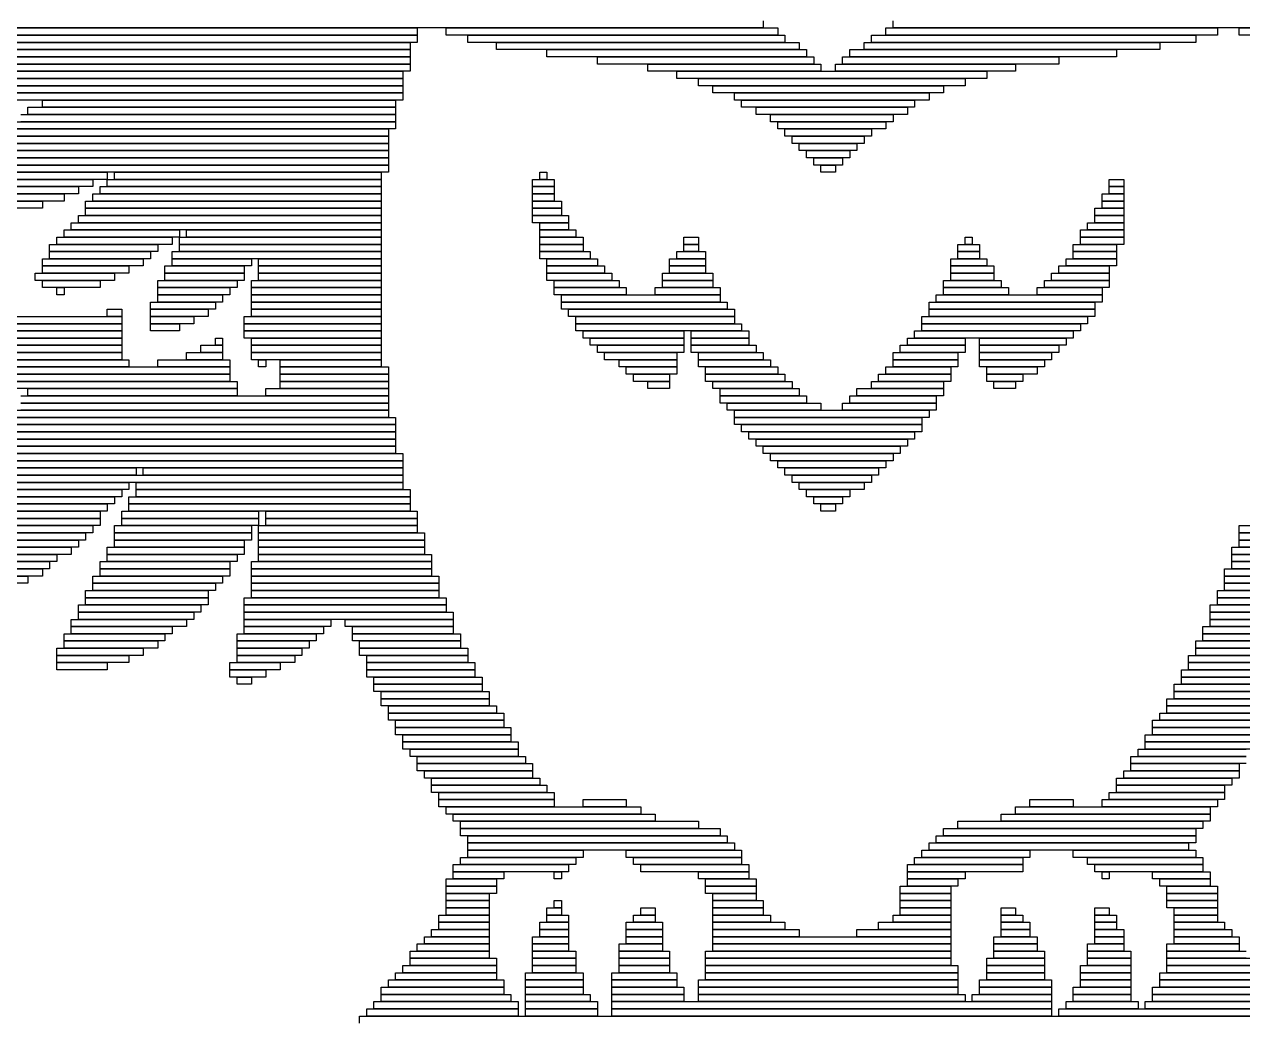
# Model space of a CAD drawing. Extents: x 92 to 1005, y 17 to 1009.
# Drawn here: x 656.5 to 825.5, y 631.5 to 769.5 of the extents above; entities that cross this region are included whole.
import ezdxf

# ---------------------------------------------------------------- set-up
doc = ezdxf.new("R2010")
doc.units = 0

msp = doc.modelspace()

# ---------------------------------------------------------------- linework, layer by layer
for p, q in [((639, 769), (711, 769)), ((759, 769), (642, 769)), ((711, 769), (711, 768)), ((715, 769), (761, 769)), ((715, 768), (715, 769)), ((759, 770), (759, 769)), ((761, 769), (761, 768)), ((776, 769), (822, 769)), ((776, 768), (776, 769)), ((777, 769), (777, 770)), ((895, 769), (777, 769)), ((822, 769), (822, 768)), ((825, 769), (898, 769)), ((825, 768), (825, 769)), ((636, 768), (711, 768)), ((711, 768), (639, 768)), ((711, 768), (711, 767)), ((761, 768), (715, 768)), ((718, 768), (762, 768)), ((718, 767), (718, 768)), ((762, 768), (762, 767)), ((774, 768), (819, 768)), ((774, 767), (774, 768)), ((822, 768), (776, 768)), ((819, 768), (819, 767)), ((898, 768), (825, 768)), ((632, 766), (710, 766)), ((634, 767), (710, 767)), ((710, 766), (634, 766)), ((711, 767), (636, 767)), ((710, 767), (710, 766)), ((710, 766), (710, 765)), ((762, 767), (718, 767)), ((722, 767), (764, 767)), ((722, 766), (722, 767)), ((764, 766), (722, 766)), ((729, 766), (765, 766)), ((729, 765), (729, 766)), ((764, 767), (764, 766)), ((765, 766), (765, 765)), ((771, 766), (808, 766)), ((771, 765), (771, 766)), ((773, 767), (814, 767)), ((773, 766), (773, 767)), ((814, 766), (773, 766)), ((819, 767), (774, 767)), ((808, 766), (808, 765)), ((814, 767), (814, 766)), ((629, 764), (710, 764)), ((630, 765), (710, 765)), ((710, 764), (630, 764)), ((710, 765), (632, 765)), ((710, 765), (710, 764)), ((710, 764), (710, 763)), ((765, 765), (729, 765)), ((736, 765), (766, 765)), ((736, 764), (736, 765)), ((766, 764), (736, 764)), ((743, 764), (767, 764)), ((743, 763), (743, 764)), ((766, 765), (766, 764)), ((767, 764), (767, 763)), ((769, 764), (794, 764)), ((769, 763), (769, 764)), ((770, 765), (800, 765)), ((770, 764), (770, 765)), ((800, 764), (770, 764)), ((808, 765), (771, 765)), ((794, 764), (794, 763)), ((800, 765), (800, 764)), ((628, 763), (709, 763)), ((710, 763), (629, 763)), ((709, 763), (709, 762)), ((767, 763), (743, 763)), ((747, 763), (790, 763)), ((747, 762), (747, 763)), ((794, 763), (769, 763)), ((790, 763), (790, 762)), ((709, 762), (628, 762)), ((629, 762), (709, 762)), ((709, 761), (629, 761)), ((631, 761), (709, 761)), ((709, 762), (709, 761)), ((709, 761), (709, 760)), ((790, 762), (747, 762)), ((750, 762), (787, 762)), ((750, 761), (750, 762)), ((787, 761), (750, 761)), ((752, 761), (784, 761)), ((752, 760), (752, 761)), ((784, 761), (784, 760)), ((787, 762), (787, 761)), ((709, 760), (631, 760)), ((632, 760), (709, 760)), ((709, 759), (632, 759)), ((659, 759), (708, 759)), ((659, 758), (659, 759)), ((708, 759), (708, 758)), ((709, 760), (709, 759)), ((784, 760), (752, 760)), ((755, 760), (782, 760)), ((755, 759), (755, 760)), ((782, 759), (755, 759)), ((756, 759), (780, 759)), ((756, 758), (756, 759)), ((780, 759), (780, 758)), ((782, 760), (782, 759)), ((657, 758), (708, 758)), ((657, 757), (657, 758)), ((708, 758), (659, 758)), ((708, 758), (708, 757)), ((780, 758), (756, 758)), ((758, 758), (779, 758)), ((758, 757), (758, 758)), ((779, 758), (779, 757)), ((654, 756), (708, 756)), ((656, 757), (708, 757)), ((708, 756), (656, 756)), ((708, 757), (657, 757)), ((708, 757), (708, 756)), ((708, 756), (708, 755)), ((779, 757), (758, 757)), ((760, 757), (777, 757)), ((760, 756), (760, 757)), ((777, 756), (760, 756)), ((761, 756), (776, 756)), ((761, 755), (761, 756)), ((776, 756), (776, 755)), ((777, 757), (777, 756)), ((651, 754), (707, 754)), ((653, 755), (707, 755)), ((707, 754), (653, 754)), ((708, 755), (654, 755)), ((707, 755), (707, 754)), ((707, 754), (707, 753)), ((776, 755), (761, 755)), ((762, 755), (774, 755)), ((762, 754), (762, 755)), ((774, 754), (762, 754)), ((763, 754), (773, 754)), ((763, 753), (763, 754)), ((773, 754), (773, 753)), ((774, 755), (774, 754)), ((650, 753), (707, 753)), ((707, 753), (651, 753)), ((707, 753), (707, 752)), ((773, 753), (763, 753)), ((764, 753), (772, 753)), ((764, 752), (764, 753)), ((772, 753), (772, 752)), ((647, 751), (707, 751)), ((649, 752), (707, 752)), ((707, 751), (649, 751)), ((707, 752), (650, 752)), ((707, 752), (707, 751)), ((707, 751), (707, 750)), ((772, 752), (764, 752)), ((765, 752), (771, 752)), ((765, 751), (765, 752)), ((771, 751), (765, 751)), ((766, 751), (770, 751)), ((766, 750), (766, 751)), ((770, 751), (770, 750)), ((771, 752), (771, 751)), ((645, 749), (668, 749)), ((646, 750), (707, 750)), ((707, 749), (646, 749)), ((707, 750), (647, 750)), ((668, 749), (668, 748)), ((669, 749), (706, 749)), ((669, 748), (669, 749)), ((706, 749), (706, 748)), ((707, 750), (707, 749)), ((728, 749), (729, 749)), ((728, 748), (728, 749)), ((729, 749), (729, 748)), ((770, 750), (766, 750)), ((767, 750), (769, 750)), ((767, 749), (767, 750)), ((769, 749), (767, 749)), ((769, 750), (769, 749)), ((643, 747), (664, 747)), ((644, 748), (666, 748)), ((666, 747), (644, 747)), ((668, 748), (645, 748)), ((664, 747), (664, 746)), ((666, 748), (666, 747)), ((667, 747), (706, 747)), ((667, 746), (667, 747)), ((668, 748), (706, 748)), ((668, 747), (668, 748)), ((706, 747), (668, 747)), ((706, 748), (669, 748)), ((706, 748), (706, 747)), ((706, 747), (706, 746)), ((727, 748), (730, 748)), ((727, 747), (727, 748)), ((730, 747), (727, 747)), ((727, 747), (730, 747)), ((727, 746), (727, 747)), ((729, 748), (728, 748)), ((730, 748), (730, 747)), ((730, 747), (730, 746)), ((807, 748), (809, 748)), ((807, 747), (807, 748)), ((809, 747), (807, 747)), ((807, 747), (809, 747)), ((807, 746), (807, 747)), ((809, 748), (809, 747)), ((809, 747), (809, 746)), ((642, 746), (662, 746)), ((664, 746), (643, 746)), ((662, 746), (662, 745)), ((666, 746), (706, 746)), ((666, 745), (666, 746)), ((706, 746), (667, 746)), ((706, 746), (706, 745)), ((730, 746), (727, 746)), ((727, 746), (730, 746)), ((727, 745), (727, 746)), ((730, 746), (730, 745)), ((806, 746), (809, 746)), ((806, 745), (806, 746)), ((809, 746), (807, 746)), ((809, 746), (809, 745)), ((662, 745), (642, 745)), ((643, 745), (659, 745)), ((659, 744), (643, 744)), ((659, 745), (659, 744)), ((665, 745), (706, 745)), ((665, 744), (665, 745)), ((706, 744), (665, 744)), ((665, 744), (706, 744)), ((665, 743), (665, 744)), ((706, 745), (666, 745)), ((706, 745), (706, 744)), ((706, 744), (706, 743)), ((730, 745), (727, 745)), ((727, 745), (731, 745)), ((727, 744), (727, 745)), ((731, 744), (727, 744)), ((727, 744), (731, 744)), ((727, 743), (727, 744)), ((731, 745), (731, 744)), ((731, 744), (731, 743)), ((805, 744), (809, 744)), ((805, 743), (805, 744)), ((809, 745), (806, 745)), ((806, 745), (809, 745)), ((806, 744), (806, 745)), ((809, 744), (806, 744)), ((809, 745), (809, 744)), ((809, 744), (809, 743)), ((663, 742), (706, 742)), ((663, 741), (663, 742)), ((664, 743), (706, 743)), ((664, 742), (664, 743)), ((706, 742), (664, 742)), ((706, 743), (665, 743)), ((706, 743), (706, 742)), ((706, 742), (706, 741)), ((731, 743), (727, 743)), ((727, 743), (732, 743)), ((727, 742), (727, 743)), ((732, 742), (727, 742)), ((728, 742), (732, 742)), ((728, 741), (728, 742)), ((732, 743), (732, 742)), ((732, 742), (732, 741)), ((804, 742), (809, 742)), ((804, 741), (804, 742)), ((809, 743), (805, 743)), ((805, 743), (809, 743)), ((805, 742), (805, 743)), ((809, 742), (805, 742)), ((809, 743), (809, 742)), ((809, 742), (809, 741)), ((662, 741), (678, 741)), ((662, 740), (662, 741)), ((706, 741), (663, 741)), ((678, 741), (678, 740)), ((679, 741), (706, 741)), ((679, 740), (679, 741)), ((706, 741), (706, 740)), ((732, 741), (728, 741)), ((728, 741), (733, 741)), ((728, 740), (728, 741)), ((733, 741), (733, 740)), ((803, 741), (809, 741)), ((803, 740), (803, 741)), ((809, 741), (804, 741)), ((809, 741), (809, 740)), ((660, 739), (675, 739)), ((660, 738), (660, 739)), ((661, 740), (677, 740)), ((661, 739), (661, 740)), ((677, 739), (661, 739)), ((678, 740), (662, 740)), ((675, 739), (675, 738)), ((677, 740), (677, 739)), ((678, 740), (706, 740)), ((678, 739), (678, 740)), ((706, 739), (678, 739)), ((678, 739), (706, 739)), ((678, 738), (678, 739)), ((706, 740), (679, 740)), ((706, 740), (706, 739)), ((706, 739), (706, 738)), ((733, 740), (728, 740)), ((728, 740), (734, 740)), ((728, 739), (728, 740)), ((734, 739), (728, 739)), ((728, 739), (734, 739)), ((728, 738), (728, 739)), ((734, 740), (734, 739)), ((734, 739), (734, 738)), ((748, 740), (750, 740)), ((748, 739), (748, 740)), ((750, 739), (748, 739)), ((748, 739), (750, 739)), ((748, 738), (748, 739)), ((750, 740), (750, 739)), ((750, 739), (750, 738)), ((786, 739), (789, 739)), ((786, 738), (786, 739)), ((787, 740), (788, 740)), ((787, 739), (787, 740)), ((788, 739), (787, 739)), ((788, 740), (788, 739)), ((789, 739), (789, 738)), ((802, 739), (808, 739)), ((802, 738), (802, 739)), ((809, 740), (803, 740)), ((803, 740), (809, 740)), ((803, 739), (803, 740)), ((809, 739), (803, 739)), ((808, 739), (808, 738)), ((809, 740), (809, 739)), ((659, 737), (673, 737)), ((659, 736), (659, 737)), ((675, 738), (660, 738)), ((660, 738), (674, 738)), ((660, 737), (660, 738)), ((674, 737), (660, 737)), ((673, 737), (673, 736)), ((674, 738), (674, 737)), ((677, 738), (706, 738)), ((677, 737), (677, 738)), ((706, 737), (677, 737)), ((677, 737), (688, 737)), ((677, 736), (677, 737)), ((706, 738), (678, 738)), ((688, 737), (688, 736)), ((689, 737), (706, 737)), ((689, 736), (689, 737)), ((706, 738), (706, 737)), ((706, 737), (706, 736)), ((734, 738), (728, 738)), ((728, 738), (735, 738)), ((728, 737), (728, 738)), ((735, 737), (728, 737)), ((729, 737), (736, 737)), ((729, 736), (729, 737)), ((735, 738), (735, 737)), ((736, 737), (736, 736)), ((746, 737), (751, 737)), ((746, 736), (746, 737)), ((747, 738), (751, 738)), ((747, 737), (747, 738)), ((751, 737), (747, 737)), ((750, 738), (748, 738)), ((751, 738), (751, 737)), ((751, 737), (751, 736)), ((785, 737), (790, 737)), ((785, 736), (785, 737)), ((789, 738), (786, 738)), ((786, 738), (789, 738)), ((786, 737), (786, 738)), ((789, 737), (786, 737)), ((789, 738), (789, 737)), ((790, 737), (790, 736)), ((801, 737), (808, 737)), ((801, 736), (801, 737)), ((808, 738), (802, 738)), ((802, 738), (808, 738)), ((802, 737), (802, 738)), ((808, 737), (802, 737)), ((808, 738), (808, 737)), ((808, 737), (808, 736)), ((673, 736), (659, 736)), ((659, 736), (671, 736)), ((659, 735), (659, 736)), ((671, 736), (671, 735)), ((676, 736), (687, 736)), ((676, 735), (676, 736)), ((688, 736), (677, 736)), ((687, 736), (687, 735)), ((706, 736), (689, 736)), ((689, 736), (706, 736)), ((689, 735), (689, 736)), ((706, 736), (706, 735)), ((736, 736), (729, 736)), ((729, 736), (737, 736)), ((729, 735), (729, 736)), ((737, 736), (737, 735)), ((751, 736), (746, 736)), ((746, 736), (751, 736)), ((746, 735), (746, 736)), ((751, 736), (751, 735)), ((790, 736), (785, 736)), ((785, 736), (791, 736)), ((785, 735), (785, 736)), ((791, 736), (791, 735)), ((800, 736), (807, 736)), ((800, 735), (800, 736)), ((808, 736), (801, 736)), ((807, 736), (807, 735)), ((658, 735), (669, 735)), ((658, 734), (658, 735)), ((669, 734), (658, 734)), ((671, 735), (659, 735)), ((659, 734), (667, 734)), ((659, 733), (659, 734)), ((667, 734), (667, 733)), ((669, 735), (669, 734)), ((675, 734), (686, 734)), ((675, 733), (675, 734)), ((687, 735), (676, 735)), ((676, 735), (687, 735)), ((676, 734), (676, 735)), ((687, 734), (676, 734)), ((686, 734), (686, 733)), ((687, 735), (687, 734)), ((688, 734), (706, 734)), ((688, 733), (688, 734)), ((706, 735), (689, 735)), ((689, 735), (706, 735)), ((689, 734), (689, 735)), ((706, 734), (689, 734)), ((706, 735), (706, 734)), ((706, 734), (706, 733)), ((737, 735), (729, 735)), ((729, 735), (738, 735)), ((729, 734), (729, 735)), ((738, 734), (729, 734)), ((730, 734), (739, 734)), ((730, 733), (730, 734)), ((738, 735), (738, 734)), ((739, 734), (739, 733)), ((745, 735), (752, 735)), ((745, 734), (745, 735)), ((752, 734), (745, 734)), ((745, 734), (752, 734)), ((745, 733), (745, 734)), ((751, 735), (746, 735)), ((752, 735), (752, 734)), ((752, 734), (752, 733)), ((784, 734), (792, 734)), ((784, 733), (784, 734)), ((791, 735), (785, 735)), ((785, 735), (791, 735)), ((785, 734), (785, 735)), ((791, 734), (785, 734)), ((791, 735), (791, 734)), ((792, 734), (792, 733)), ((798, 734), (807, 734)), ((798, 733), (798, 734)), ((799, 735), (807, 735)), ((799, 734), (799, 735)), ((807, 734), (799, 734)), ((807, 735), (800, 735)), ((807, 735), (807, 734)), ((807, 734), (807, 733)), ((667, 733), (659, 733)), ((661, 733), (662, 733)), ((661, 732), (661, 733)), ((662, 732), (661, 732)), ((662, 733), (662, 732)), ((686, 733), (675, 733)), ((675, 733), (685, 733)), ((675, 732), (675, 733)), ((685, 732), (675, 732)), ((675, 732), (684, 732)), ((675, 731), (675, 732)), ((684, 732), (684, 731)), ((685, 733), (685, 732)), ((706, 733), (688, 733)), ((688, 733), (706, 733)), ((688, 732), (688, 733)), ((706, 732), (688, 732)), ((688, 732), (706, 732)), ((688, 731), (688, 732)), ((706, 733), (706, 732)), ((706, 732), (706, 731)), ((739, 733), (730, 733)), ((730, 733), (740, 733)), ((730, 732), (730, 733)), ((740, 732), (730, 732)), ((731, 732), (753, 732)), ((731, 731), (731, 732)), ((740, 733), (740, 732)), ((744, 733), (753, 733)), ((744, 732), (744, 733)), ((753, 732), (744, 732)), ((752, 733), (745, 733)), ((753, 733), (753, 732)), ((753, 732), (753, 731)), ((783, 732), (806, 732)), ((783, 731), (783, 732)), ((792, 733), (784, 733)), ((784, 733), (793, 733)), ((784, 732), (784, 733)), ((793, 732), (784, 732)), ((793, 733), (793, 732)), ((797, 733), (806, 733)), ((797, 732), (797, 733)), ((806, 732), (797, 732)), ((807, 733), (798, 733)), ((806, 733), (806, 732)), ((806, 732), (806, 731)), ((674, 731), (683, 731)), ((674, 730), (674, 731)), ((684, 731), (675, 731)), ((683, 731), (683, 730)), ((706, 731), (688, 731)), ((688, 731), (706, 731)), ((688, 730), (688, 731)), ((706, 731), (706, 730)), ((753, 731), (731, 731)), ((731, 731), (754, 731)), ((731, 730), (731, 731)), ((754, 731), (754, 730)), ((782, 731), (805, 731)), ((782, 730), (782, 731)), ((806, 731), (783, 731)), ((805, 731), (805, 730)), ((637, 729), (670, 729)), ((668, 730), (670, 730)), ((668, 729), (668, 730)), ((670, 729), (668, 729)), ((670, 730), (670, 729)), ((670, 729), (670, 728)), ((683, 730), (674, 730)), ((674, 730), (682, 730)), ((674, 729), (674, 730)), ((682, 729), (674, 729)), ((674, 729), (680, 729)), ((674, 728), (674, 729)), ((680, 729), (680, 728)), ((682, 730), (682, 729)), ((687, 729), (706, 729)), ((687, 728), (687, 729)), ((706, 730), (688, 730)), ((688, 730), (706, 730)), ((688, 729), (688, 730)), ((706, 729), (688, 729)), ((706, 730), (706, 729)), ((706, 729), (706, 728)), ((754, 730), (731, 730)), ((732, 730), (755, 730)), ((732, 729), (732, 730)), ((755, 729), (732, 729)), ((733, 729), (755, 729)), ((733, 728), (733, 729)), ((755, 730), (755, 729)), ((755, 729), (755, 728)), ((781, 729), (804, 729)), ((781, 728), (781, 729)), ((805, 730), (782, 730)), ((782, 730), (805, 730)), ((782, 729), (782, 730)), ((805, 729), (782, 729)), ((804, 729), (804, 728)), ((805, 730), (805, 729)), ((634, 727), (670, 727)), ((636, 728), (670, 728)), ((670, 727), (636, 727)), ((670, 728), (637, 728)), ((670, 728), (670, 727)), ((670, 727), (670, 726)), ((680, 728), (674, 728)), ((674, 728), (678, 728)), ((674, 727), (674, 728)), ((678, 727), (674, 727)), ((678, 728), (678, 727)), ((706, 728), (687, 728)), ((687, 728), (706, 728)), ((687, 727), (687, 728)), ((706, 727), (687, 727)), ((687, 727), (706, 727)), ((687, 726), (687, 727)), ((706, 728), (706, 727)), ((706, 727), (706, 726)), ((755, 728), (733, 728)), ((733, 728), (756, 728)), ((733, 727), (733, 728)), ((756, 727), (733, 727)), ((734, 727), (748, 727)), ((734, 726), (734, 727)), ((748, 727), (748, 726)), ((749, 727), (757, 727)), ((749, 726), (749, 727)), ((756, 728), (756, 727)), ((757, 727), (757, 726)), ((780, 727), (802, 727)), ((780, 726), (780, 727)), ((804, 728), (781, 728)), ((781, 728), (803, 728)), ((781, 727), (781, 728)), ((803, 727), (781, 727)), ((802, 727), (802, 726)), ((803, 728), (803, 727)), ((633, 726), (670, 726)), ((670, 726), (634, 726)), ((670, 726), (670, 725)), ((683, 726), (684, 726)), ((683, 725), (683, 726)), ((684, 726), (684, 725)), ((706, 726), (687, 726)), ((688, 726), (706, 726)), ((688, 725), (688, 726)), ((706, 726), (706, 725)), ((748, 726), (734, 726)), ((735, 726), (748, 726)), ((735, 725), (735, 726)), ((748, 726), (748, 725)), ((757, 726), (749, 726)), ((749, 726), (757, 726)), ((749, 725), (749, 726)), ((757, 726), (757, 725)), ((779, 726), (787, 726)), ((779, 725), (779, 726)), ((802, 726), (780, 726)), ((787, 726), (787, 725)), ((789, 726), (801, 726)), ((789, 725), (789, 726)), ((801, 726), (801, 725)), ((631, 724), (670, 724)), ((632, 725), (670, 725)), ((670, 724), (632, 724)), ((670, 725), (633, 725)), ((670, 725), (670, 724)), ((670, 724), (670, 723)), ((679, 724), (684, 724)), ((679, 723), (679, 724)), ((681, 725), (684, 725)), ((681, 724), (681, 725)), ((684, 724), (681, 724)), ((684, 725), (683, 725)), ((684, 725), (684, 724)), ((684, 724), (684, 723)), ((706, 725), (688, 725)), ((688, 725), (706, 725)), ((688, 724), (688, 725)), ((706, 724), (688, 724)), ((688, 724), (706, 724)), ((688, 723), (688, 724)), ((706, 725), (706, 724)), ((706, 724), (706, 723)), ((748, 725), (735, 725)), ((736, 725), (748, 725)), ((736, 724), (736, 725)), ((748, 724), (736, 724)), ((737, 724), (747, 724)), ((737, 723), (737, 724)), ((747, 724), (747, 723)), ((748, 725), (748, 724)), ((757, 725), (749, 725)), ((749, 725), (758, 725)), ((749, 724), (749, 725)), ((758, 724), (749, 724)), ((750, 724), (759, 724)), ((750, 723), (750, 724)), ((758, 725), (758, 724)), ((759, 724), (759, 723)), ((777, 724), (786, 724)), ((777, 723), (777, 724)), ((778, 725), (787, 725)), ((778, 724), (778, 725)), ((787, 724), (778, 724)), ((787, 725), (779, 725)), ((786, 724), (786, 723)), ((787, 725), (787, 724)), ((801, 725), (789, 725)), ((789, 725), (800, 725)), ((789, 724), (789, 725)), ((800, 724), (789, 724)), ((789, 724), (799, 724)), ((789, 723), (789, 724)), ((799, 724), (799, 723)), ((800, 725), (800, 724)), ((628, 722), (685, 722)), ((629, 723), (671, 723)), ((671, 722), (629, 722)), ((670, 723), (631, 723)), ((671, 723), (671, 722)), ((675, 723), (685, 723)), ((675, 722), (675, 723)), ((685, 722), (675, 722)), ((684, 723), (679, 723)), ((685, 723), (685, 722)), ((685, 722), (685, 721)), ((706, 723), (688, 723)), ((689, 723), (690, 723)), ((689, 722), (689, 723)), ((690, 722), (689, 722)), ((690, 723), (690, 722)), ((692, 723), (706, 723)), ((692, 722), (692, 723)), ((706, 722), (692, 722)), ((692, 722), (707, 722)), ((692, 721), (692, 722)), ((706, 723), (706, 722)), ((707, 722), (707, 721)), ((747, 723), (737, 723)), ((739, 723), (747, 723)), ((739, 722), (739, 723)), ((747, 722), (739, 722)), ((740, 722), (747, 722)), ((740, 721), (740, 722)), ((747, 723), (747, 722)), ((747, 722), (747, 721)), ((759, 723), (750, 723)), ((750, 723), (760, 723)), ((750, 722), (750, 723)), ((760, 722), (750, 722)), ((751, 722), (761, 722)), ((751, 721), (751, 722)), ((760, 723), (760, 722)), ((761, 722), (761, 721)), ((776, 722), (785, 722)), ((776, 721), (776, 722)), ((786, 723), (777, 723)), ((777, 723), (786, 723)), ((777, 722), (777, 723)), ((786, 722), (777, 722)), ((785, 722), (785, 721)), ((786, 723), (786, 722)), ((799, 723), (789, 723)), ((789, 723), (798, 723)), ((789, 722), (789, 723)), ((798, 722), (789, 722)), ((790, 722), (797, 722)), ((790, 721), (790, 722)), ((797, 722), (797, 721)), ((798, 723), (798, 722)), ((625, 720), (686, 720)), ((627, 721), (685, 721)), ((685, 720), (627, 720)), ((685, 721), (628, 721)), ((685, 721), (685, 720)), ((686, 720), (686, 719)), ((707, 721), (692, 721)), ((692, 721), (707, 721)), ((692, 720), (692, 721)), ((707, 720), (692, 720)), ((692, 720), (707, 720)), ((692, 719), (692, 720)), ((707, 721), (707, 720)), ((707, 720), (707, 719)), ((747, 721), (740, 721)), ((741, 721), (746, 721)), ((741, 720), (741, 721)), ((746, 720), (741, 720)), ((743, 720), (746, 720)), ((743, 719), (743, 720)), ((746, 721), (746, 720)), ((746, 720), (746, 719)), ((761, 721), (751, 721)), ((751, 721), (762, 721)), ((751, 720), (751, 721)), ((762, 720), (751, 720)), ((752, 720), (763, 720)), ((752, 719), (752, 720)), ((762, 721), (762, 720)), ((763, 720), (763, 719)), ((774, 720), (784, 720)), ((774, 719), (774, 720)), ((775, 721), (785, 721)), ((775, 720), (775, 721)), ((785, 720), (775, 720)), ((785, 721), (776, 721)), ((784, 720), (784, 719)), ((785, 721), (785, 720)), ((797, 721), (790, 721)), ((790, 721), (795, 721)), ((790, 720), (790, 721)), ((795, 720), (790, 720)), ((791, 720), (794, 720)), ((791, 719), (791, 720)), ((794, 720), (794, 719)), ((795, 721), (795, 720)), ((686, 719), (625, 719)), ((657, 719), (686, 719)), ((657, 718), (657, 719)), ((686, 719), (686, 718)), ((690, 719), (707, 719)), ((690, 718), (690, 719)), ((707, 719), (692, 719)), ((707, 719), (707, 718)), ((746, 719), (743, 719)), ((763, 719), (752, 719)), ((753, 719), (764, 719)), ((753, 718), (753, 719)), ((764, 719), (764, 718)), ((772, 719), (784, 719)), ((772, 718), (772, 719)), ((784, 719), (774, 719)), ((784, 719), (784, 718)), ((794, 719), (791, 719)), ((656, 718), (707, 718)), ((707, 717), (656, 717)), ((656, 717), (707, 717)), ((686, 718), (657, 718)), ((707, 718), (690, 718)), ((707, 718), (707, 717)), ((707, 717), (707, 716)), ((764, 718), (753, 718)), ((753, 718), (765, 718)), ((753, 717), (753, 718)), ((765, 717), (753, 717)), ((754, 717), (767, 717)), ((754, 716), (754, 717)), ((765, 718), (765, 717)), ((767, 717), (767, 716)), ((770, 717), (783, 717)), ((770, 716), (770, 717)), ((771, 718), (783, 718)), ((771, 717), (771, 718)), ((783, 717), (771, 717)), ((784, 718), (772, 718)), ((783, 718), (783, 717)), ((783, 717), (783, 716)), ((654, 715), (708, 715)), ((655, 716), (707, 716)), ((707, 715), (655, 715)), ((707, 716), (656, 716)), ((707, 716), (707, 715)), ((708, 715), (708, 714)), ((767, 716), (754, 716)), ((755, 716), (782, 716)), ((755, 715), (755, 716)), ((782, 715), (755, 715)), ((755, 715), (781, 715)), ((755, 714), (755, 715)), ((783, 716), (770, 716)), ((781, 715), (781, 714)), ((782, 716), (782, 715)), ((708, 714), (654, 714)), ((654, 714), (708, 714)), ((708, 714), (708, 713)), ((781, 714), (755, 714)), ((756, 714), (781, 714)), ((756, 713), (756, 714)), ((781, 714), (781, 713)), ((652, 712), (708, 712)), ((653, 713), (708, 713)), ((708, 712), (653, 712)), ((708, 713), (654, 713)), ((708, 713), (708, 712)), ((708, 712), (708, 711)), ((781, 713), (756, 713)), ((757, 713), (780, 713)), ((757, 712), (757, 713)), ((780, 712), (757, 712)), ((758, 712), (779, 712)), ((758, 711), (758, 712)), ((779, 712), (779, 711)), ((780, 713), (780, 712)), ((651, 711), (708, 711)), ((708, 710), (651, 710)), ((651, 710), (709, 710)), ((708, 711), (652, 711)), ((708, 711), (708, 710)), ((709, 710), (709, 709)), ((779, 711), (758, 711)), ((759, 711), (778, 711)), ((759, 710), (759, 711)), ((778, 710), (759, 710)), ((760, 710), (777, 710)), ((760, 709), (760, 710)), ((777, 710), (777, 709)), ((778, 711), (778, 710)), ((650, 709), (709, 709)), ((709, 709), (651, 709)), ((709, 709), (709, 708)), ((777, 709), (760, 709)), ((761, 709), (776, 709)), ((761, 708), (761, 709)), ((776, 709), (776, 708)), ((648, 707), (709, 707)), ((649, 708), (672, 708)), ((672, 707), (649, 707)), ((709, 708), (650, 708)), ((672, 708), (672, 707)), ((673, 708), (709, 708)), ((673, 707), (673, 708)), ((709, 707), (673, 707)), ((709, 708), (709, 707)), ((709, 707), (709, 706)), ((776, 708), (761, 708)), ((762, 708), (775, 708)), ((762, 707), (762, 708)), ((775, 707), (762, 707)), ((763, 707), (774, 707)), ((763, 706), (763, 707)), ((774, 707), (774, 706)), ((775, 708), (775, 707)), ((647, 705), (670, 705)), ((709, 706), (648, 706)), ((648, 706), (671, 706)), ((671, 705), (648, 705)), ((670, 705), (670, 704)), ((671, 706), (671, 705)), ((672, 706), (709, 706)), ((672, 705), (672, 706)), ((709, 705), (672, 705)), ((672, 705), (710, 705)), ((672, 704), (672, 705)), ((709, 706), (709, 705)), ((710, 705), (710, 704)), ((774, 706), (763, 706)), ((764, 706), (773, 706)), ((764, 705), (764, 706)), ((773, 705), (764, 705)), ((765, 705), (771, 705)), ((765, 704), (765, 705)), ((771, 705), (771, 704)), ((773, 706), (773, 705)), ((646, 704), (669, 704)), ((670, 704), (647, 704)), ((669, 704), (669, 703)), ((671, 704), (710, 704)), ((671, 703), (671, 704)), ((710, 704), (672, 704)), ((710, 704), (710, 703)), ((771, 704), (765, 704)), ((766, 704), (770, 704)), ((766, 703), (766, 704)), ((770, 704), (770, 703)), ((645, 703), (668, 703)), ((668, 702), (645, 702)), ((645, 702), (667, 702)), ((669, 703), (646, 703)), ((667, 702), (667, 701)), ((668, 703), (668, 702)), ((670, 702), (689, 702)), ((670, 701), (670, 702)), ((710, 703), (671, 703)), ((671, 703), (710, 703)), ((671, 702), (671, 703)), ((710, 702), (671, 702)), ((689, 702), (689, 701)), ((690, 702), (711, 702)), ((690, 701), (690, 702)), ((710, 703), (710, 702)), ((711, 702), (711, 701)), ((770, 703), (766, 703)), ((767, 703), (769, 703)), ((767, 702), (767, 703)), ((769, 702), (767, 702)), ((769, 703), (769, 702)), ((643, 700), (666, 700)), ((644, 701), (667, 701)), ((667, 700), (644, 700)), ((667, 701), (645, 701)), ((666, 700), (666, 699)), ((667, 701), (667, 700)), ((669, 700), (688, 700)), ((669, 699), (669, 700)), ((689, 701), (670, 701)), ((670, 701), (689, 701)), ((670, 700), (670, 701)), ((689, 700), (670, 700)), ((688, 700), (688, 699)), ((689, 701), (689, 700)), ((689, 700), (711, 700)), ((689, 699), (689, 700)), ((711, 701), (690, 701)), ((690, 701), (711, 701)), ((690, 700), (690, 701)), ((711, 700), (690, 700)), ((711, 701), (711, 700)), ((711, 700), (711, 699)), ((825, 700), (847, 700)), ((825, 699), (825, 700)), ((642, 699), (665, 699)), ((665, 698), (642, 698)), ((642, 698), (664, 698)), ((666, 699), (643, 699)), ((664, 698), (664, 697)), ((665, 699), (665, 698)), ((688, 699), (669, 699)), ((669, 699), (688, 699)), ((669, 698), (669, 699)), ((688, 698), (669, 698)), ((669, 698), (687, 698)), ((669, 697), (669, 698)), ((687, 698), (687, 697)), ((688, 699), (688, 698)), ((711, 699), (689, 699)), ((689, 699), (712, 699)), ((689, 698), (689, 699)), ((712, 698), (689, 698)), ((689, 698), (712, 698)), ((689, 697), (689, 698)), ((712, 699), (712, 698)), ((712, 698), (712, 697)), ((847, 699), (825, 699)), ((825, 699), (847, 699)), ((825, 698), (825, 699)), ((847, 698), (825, 698)), ((825, 698), (848, 698)), ((825, 697), (825, 698)), ((641, 697), (663, 697)), ((664, 697), (642, 697)), ((663, 697), (663, 696)), ((668, 697), (687, 697)), ((668, 696), (668, 697)), ((687, 697), (669, 697)), ((687, 697), (687, 696)), ((712, 697), (689, 697)), ((689, 697), (712, 697)), ((689, 696), (689, 697)), ((712, 697), (712, 696)), ((824, 697), (848, 697)), ((824, 696), (824, 697)), ((848, 697), (825, 697)), ((639, 695), (660, 695)), ((640, 696), (661, 696)), ((661, 695), (640, 695)), ((663, 696), (641, 696)), ((660, 695), (660, 694)), ((661, 696), (661, 695)), ((667, 695), (685, 695)), ((667, 694), (667, 695)), ((687, 696), (668, 696)), ((668, 696), (686, 696)), ((668, 695), (668, 696)), ((686, 695), (668, 695)), ((685, 695), (685, 694)), ((686, 696), (686, 695)), ((688, 695), (713, 695)), ((688, 694), (688, 695)), ((712, 696), (689, 696)), ((689, 696), (713, 696)), ((689, 695), (689, 696)), ((713, 695), (689, 695)), ((713, 696), (713, 695)), ((713, 695), (713, 694)), ((848, 696), (824, 696)), ((824, 696), (848, 696)), ((824, 695), (824, 696)), ((848, 695), (824, 695)), ((824, 695), (848, 695)), ((824, 694), (824, 695)), ((638, 694), (659, 694)), ((659, 693), (638, 693)), ((638, 693), (657, 693)), ((660, 694), (639, 694)), ((657, 693), (657, 692)), ((659, 694), (659, 693)), ((666, 693), (684, 693)), ((666, 692), (666, 693)), ((685, 694), (667, 694)), ((667, 694), (685, 694)), ((667, 693), (667, 694)), ((685, 693), (667, 693)), ((684, 693), (684, 692)), ((685, 694), (685, 693)), ((713, 694), (688, 694)), ((688, 694), (713, 694)), ((688, 693), (688, 694)), ((713, 693), (688, 693)), ((688, 693), (714, 693)), ((688, 692), (688, 693)), ((713, 694), (713, 693)), ((714, 693), (714, 692)), ((823, 694), (848, 694)), ((823, 693), (823, 694)), ((848, 693), (823, 693)), ((823, 693), (848, 693)), ((823, 692), (823, 693)), ((848, 694), (824, 694)), ((657, 692), (638, 692)), ((684, 692), (666, 692)), ((666, 692), (683, 692)), ((666, 691), (666, 692)), ((683, 692), (683, 691)), ((714, 692), (688, 692)), ((688, 692), (714, 692)), ((688, 691), (688, 692)), ((714, 692), (714, 691)), ((848, 692), (823, 692)), ((823, 692), (849, 692)), ((823, 691), (823, 692)), ((665, 691), (682, 691)), ((665, 690), (665, 691)), ((682, 690), (665, 690)), ((665, 690), (682, 690)), ((665, 689), (665, 690)), ((683, 691), (666, 691)), ((682, 691), (682, 690)), ((682, 690), (682, 689)), ((687, 690), (715, 690)), ((687, 689), (687, 690)), ((714, 691), (688, 691)), ((688, 691), (714, 691)), ((688, 690), (688, 691)), ((714, 690), (688, 690)), ((714, 691), (714, 690)), ((715, 690), (715, 689)), ((822, 691), (849, 691)), ((822, 690), (822, 691)), ((849, 690), (822, 690)), ((822, 690), (849, 690)), ((822, 689), (822, 690)), ((849, 691), (823, 691)), ((664, 689), (681, 689)), ((664, 688), (664, 689)), ((681, 688), (664, 688)), ((664, 688), (680, 688)), ((664, 687), (664, 688)), ((682, 689), (665, 689)), ((680, 688), (680, 687)), ((681, 689), (681, 688)), ((715, 689), (687, 689)), ((687, 689), (715, 689)), ((687, 688), (687, 689)), ((715, 688), (687, 688)), ((687, 688), (716, 688)), ((687, 687), (687, 688)), ((715, 689), (715, 688)), ((716, 688), (716, 687)), ((821, 689), (849, 689)), ((821, 688), (821, 689)), ((849, 688), (821, 688)), ((821, 688), (850, 688)), ((821, 687), (821, 688)), ((849, 689), (822, 689)), ((663, 687), (679, 687)), ((663, 686), (663, 687)), ((680, 687), (664, 687)), ((679, 687), (679, 686)), ((716, 687), (687, 687)), ((687, 687), (699, 687)), ((687, 686), (687, 687)), ((699, 687), (699, 686)), ((701, 687), (716, 687)), ((701, 686), (701, 687)), ((716, 687), (716, 686)), ((850, 687), (821, 687)), ((821, 687), (835, 687)), ((821, 686), (821, 687)), ((662, 685), (676, 685)), ((662, 684), (662, 685)), ((679, 686), (663, 686)), ((663, 686), (677, 686)), ((663, 685), (663, 686)), ((677, 685), (663, 685)), ((676, 685), (676, 684)), ((677, 686), (677, 685)), ((686, 685), (697, 685)), ((686, 684), (686, 685)), ((699, 686), (687, 686)), ((687, 686), (698, 686)), ((687, 685), (687, 686)), ((698, 685), (687, 685)), ((697, 685), (697, 684)), ((698, 686), (698, 685)), ((716, 686), (701, 686)), ((702, 686), (716, 686)), ((702, 685), (702, 686)), ((716, 685), (702, 685)), ((702, 685), (717, 685)), ((702, 684), (702, 685)), ((716, 686), (716, 685)), ((717, 685), (717, 684)), ((820, 686), (835, 686)), ((820, 685), (820, 686)), ((835, 685), (820, 685)), ((820, 685), (834, 685)), ((820, 684), (820, 685)), ((835, 686), (821, 686)), ((661, 683), (673, 683)), ((661, 682), (661, 683)), ((676, 684), (662, 684)), ((662, 684), (675, 684)), ((662, 683), (662, 684)), ((675, 683), (662, 683)), ((673, 683), (673, 682)), ((675, 684), (675, 683)), ((697, 684), (686, 684)), ((686, 684), (696, 684)), ((686, 683), (686, 684)), ((696, 683), (686, 683)), ((686, 683), (695, 683)), ((686, 682), (686, 683)), ((695, 683), (695, 682)), ((696, 684), (696, 683)), ((717, 684), (702, 684)), ((703, 684), (717, 684)), ((703, 683), (703, 684)), ((717, 683), (703, 683)), ((703, 683), (718, 683)), ((703, 682), (703, 683)), ((717, 684), (717, 683)), ((718, 683), (718, 682)), ((819, 684), (834, 684)), ((819, 683), (819, 684)), ((834, 683), (819, 683)), ((819, 683), (833, 683)), ((819, 682), (819, 683)), ((834, 684), (820, 684)), ((673, 682), (661, 682)), ((661, 682), (671, 682)), ((661, 681), (661, 682)), ((671, 682), (671, 681)), ((695, 682), (686, 682)), ((686, 682), (694, 682)), ((686, 681), (686, 682)), ((694, 682), (694, 681)), ((718, 682), (703, 682)), ((704, 682), (718, 682)), ((704, 681), (704, 682)), ((718, 682), (718, 681)), ((818, 682), (833, 682)), ((818, 681), (818, 682)), ((833, 682), (819, 682)), ((671, 681), (661, 681)), ((661, 681), (668, 681)), ((661, 680), (661, 681)), ((668, 680), (661, 680)), ((668, 681), (668, 680)), ((685, 681), (692, 681)), ((685, 680), (685, 681)), ((692, 680), (685, 680)), ((685, 680), (690, 680)), ((685, 679), (685, 680)), ((694, 681), (686, 681)), ((690, 680), (690, 679)), ((692, 681), (692, 680)), ((718, 681), (704, 681)), ((704, 681), (719, 681)), ((704, 680), (704, 681)), ((719, 680), (704, 680)), ((704, 680), (719, 680)), ((704, 679), (704, 680)), ((719, 681), (719, 680)), ((719, 680), (719, 679)), ((817, 680), (832, 680)), ((817, 679), (817, 680)), ((833, 681), (818, 681)), ((818, 681), (833, 681)), ((818, 680), (818, 681)), ((833, 680), (818, 680)), ((690, 679), (685, 679)), ((686, 679), (688, 679)), ((686, 678), (686, 679)), ((688, 678), (686, 678)), ((688, 679), (688, 678)), ((719, 679), (704, 679)), ((705, 679), (720, 679)), ((705, 678), (705, 679)), ((720, 678), (705, 678)), ((705, 678), (720, 678)), ((705, 677), (705, 678)), ((720, 679), (720, 678)), ((720, 678), (720, 677)), ((816, 678), (831, 678)), ((816, 677), (816, 678)), ((832, 679), (817, 679)), ((817, 679), (832, 679)), ((817, 678), (817, 679)), ((832, 678), (817, 678)), ((720, 677), (705, 677)), ((706, 677), (721, 677)), ((706, 676), (706, 677)), ((721, 676), (706, 676)), ((706, 676), (721, 676)), ((706, 675), (706, 676)), ((721, 677), (721, 676)), ((721, 676), (721, 675)), ((815, 676), (830, 676)), ((815, 675), (815, 676)), ((831, 677), (816, 677)), ((816, 677), (831, 677)), ((816, 676), (816, 677)), ((831, 676), (816, 676)), ((721, 675), (706, 675)), ((707, 675), (722, 675)), ((707, 674), (707, 675)), ((722, 675), (722, 674)), ((830, 675), (815, 675)), ((815, 675), (830, 675)), ((815, 674), (815, 675)), ((722, 674), (707, 674)), ((707, 674), (723, 674)), ((707, 673), (707, 674)), ((723, 673), (707, 673)), ((708, 673), (723, 673)), ((708, 672), (708, 673)), ((723, 674), (723, 673)), ((723, 673), (723, 672)), ((813, 673), (829, 673)), ((813, 672), (813, 673)), ((814, 674), (829, 674)), ((814, 673), (814, 674)), ((829, 673), (814, 673)), ((830, 674), (815, 674)), ((723, 672), (708, 672)), ((708, 672), (724, 672)), ((708, 671), (708, 672)), ((724, 671), (708, 671)), ((709, 671), (724, 671)), ((709, 670), (709, 671)), ((724, 672), (724, 671)), ((724, 671), (724, 670)), ((812, 671), (828, 671)), ((812, 670), (812, 671)), ((829, 672), (813, 672)), ((813, 672), (828, 672)), ((813, 671), (813, 672)), ((828, 671), (813, 671)), ((724, 670), (709, 670)), ((709, 670), (725, 670)), ((709, 669), (709, 670)), ((725, 670), (725, 669)), ((828, 670), (812, 670)), ((812, 670), (827, 670)), ((812, 669), (812, 670)), ((725, 669), (709, 669)), ((710, 669), (725, 669)), ((710, 668), (710, 669)), ((725, 668), (710, 668)), ((711, 668), (726, 668)), ((711, 667), (711, 668)), ((725, 669), (725, 668)), ((726, 668), (726, 667)), ((810, 668), (826, 668)), ((810, 667), (810, 668)), ((811, 669), (826, 669)), ((811, 668), (811, 669)), ((826, 668), (811, 668)), ((827, 669), (812, 669)), ((726, 667), (711, 667)), ((711, 667), (727, 667)), ((711, 666), (711, 667)), ((727, 666), (711, 666)), ((712, 666), (727, 666)), ((712, 665), (712, 666)), ((727, 667), (727, 666)), ((727, 666), (727, 665)), ((809, 666), (825, 666)), ((809, 665), (809, 666)), ((826, 667), (810, 667)), ((810, 667), (825, 667)), ((810, 666), (810, 667)), ((825, 666), (810, 666)), ((825, 667), (825, 666)), ((825, 666), (825, 665)), ((727, 665), (712, 665)), ((713, 665), (728, 665)), ((713, 664), (713, 665)), ((728, 665), (728, 664)), ((808, 665), (824, 665)), ((808, 664), (808, 665)), ((825, 665), (809, 665)), ((824, 665), (824, 664)), ((728, 664), (713, 664)), ((713, 664), (729, 664)), ((713, 663), (713, 664)), ((729, 663), (713, 663)), ((714, 663), (730, 663)), ((714, 662), (714, 663)), ((729, 664), (729, 663)), ((730, 663), (730, 662)), ((807, 663), (823, 663)), ((807, 662), (807, 663)), ((824, 664), (808, 664)), ((808, 664), (823, 664)), ((808, 663), (808, 664)), ((823, 663), (808, 663)), ((823, 664), (823, 663)), ((823, 663), (823, 662)), ((730, 662), (714, 662)), ((714, 662), (730, 662)), ((714, 661), (714, 662)), ((730, 661), (714, 661)), ((715, 661), (742, 661)), ((715, 660), (715, 661)), ((730, 662), (730, 661)), ((734, 662), (740, 662)), ((734, 661), (734, 662)), ((740, 661), (734, 661)), ((740, 662), (740, 661)), ((742, 661), (742, 660)), ((794, 661), (821, 661)), ((794, 660), (794, 661)), ((796, 662), (802, 662)), ((796, 661), (796, 662)), ((802, 661), (796, 661)), ((802, 662), (802, 661)), ((806, 662), (822, 662)), ((806, 661), (806, 662)), ((822, 661), (806, 661)), ((823, 662), (807, 662)), ((821, 661), (821, 660)), ((822, 662), (822, 661)), ((742, 660), (715, 660)), ((716, 660), (744, 660)), ((716, 659), (716, 660)), ((744, 660), (744, 659)), ((792, 660), (821, 660)), ((792, 659), (792, 660)), ((821, 660), (794, 660)), ((821, 660), (821, 659)), ((744, 659), (716, 659)), ((717, 659), (750, 659)), ((717, 658), (717, 659)), ((750, 658), (717, 658)), ((717, 658), (753, 658)), ((717, 657), (717, 658)), ((750, 659), (750, 658)), ((753, 658), (753, 657)), ((784, 658), (819, 658)), ((784, 657), (784, 658)), ((786, 659), (820, 659)), ((786, 658), (786, 659)), ((820, 658), (786, 658)), ((821, 659), (792, 659)), ((819, 658), (819, 657)), ((820, 659), (820, 658)), ((753, 657), (717, 657)), ((718, 657), (754, 657)), ((718, 656), (718, 657)), ((754, 656), (718, 656)), ((718, 656), (755, 656)), ((718, 655), (718, 656)), ((754, 657), (754, 656)), ((755, 656), (755, 655)), ((782, 656), (818, 656)), ((782, 655), (782, 656)), ((783, 657), (819, 657)), ((783, 656), (783, 657)), ((819, 656), (783, 656)), ((819, 657), (784, 657)), ((818, 656), (818, 655)), ((819, 657), (819, 656)), ((755, 655), (718, 655)), ((718, 655), (734, 655)), ((718, 654), (718, 655)), ((734, 655), (734, 654)), ((740, 655), (756, 655)), ((740, 654), (740, 655)), ((756, 655), (756, 654)), ((781, 655), (796, 655)), ((781, 654), (781, 655)), ((818, 655), (782, 655)), ((796, 655), (796, 654)), ((802, 655), (819, 655)), ((802, 654), (802, 655)), ((819, 655), (819, 654)), ((716, 653), (732, 653)), ((716, 652), (716, 653)), ((717, 654), (733, 654)), ((717, 653), (717, 654)), ((733, 653), (717, 653)), ((734, 654), (718, 654)), ((732, 653), (732, 652)), ((733, 654), (733, 653)), ((756, 654), (740, 654)), ((741, 654), (756, 654)), ((741, 653), (741, 654)), ((756, 653), (741, 653)), ((742, 653), (757, 653)), ((742, 652), (742, 653)), ((756, 654), (756, 653)), ((757, 653), (757, 652)), ((779, 653), (795, 653)), ((779, 652), (779, 653)), ((780, 654), (795, 654)), ((780, 653), (780, 654)), ((795, 653), (780, 653)), ((796, 654), (781, 654)), ((795, 654), (795, 653)), ((795, 653), (795, 652)), ((819, 654), (802, 654)), ((804, 654), (820, 654)), ((804, 653), (804, 654)), ((820, 653), (804, 653)), ((805, 653), (820, 653)), ((805, 652), (805, 653)), ((820, 654), (820, 653)), ((820, 653), (820, 652)), ((715, 651), (722, 651)), ((715, 650), (715, 651)), ((732, 652), (716, 652)), ((716, 652), (723, 652)), ((716, 651), (716, 652)), ((723, 651), (716, 651)), ((722, 651), (722, 650)), ((723, 652), (723, 651)), ((730, 652), (731, 652)), ((730, 651), (730, 652)), ((731, 651), (730, 651)), ((731, 652), (731, 651)), ((757, 652), (742, 652)), ((750, 652), (757, 652)), ((750, 651), (750, 652)), ((757, 651), (750, 651)), ((751, 651), (758, 651)), ((751, 650), (751, 651)), ((757, 652), (757, 651)), ((758, 651), (758, 650)), ((795, 652), (779, 652)), ((779, 652), (787, 652)), ((779, 651), (779, 652)), ((787, 651), (779, 651)), ((779, 651), (786, 651)), ((779, 650), (779, 651)), ((786, 651), (786, 650)), ((787, 652), (787, 651)), ((820, 652), (805, 652)), ((806, 652), (807, 652)), ((806, 651), (806, 652)), ((807, 651), (806, 651)), ((807, 652), (807, 651)), ((813, 652), (821, 652)), ((813, 651), (813, 652)), ((821, 651), (813, 651)), ((814, 651), (821, 651)), ((814, 650), (814, 651)), ((821, 652), (821, 651)), ((821, 651), (821, 650)), ((722, 650), (715, 650)), ((715, 650), (722, 650)), ((715, 649), (715, 650)), ((722, 649), (715, 649)), ((715, 649), (721, 649)), ((715, 648), (715, 649)), ((721, 649), (721, 648)), ((722, 650), (722, 649)), ((758, 650), (751, 650)), ((751, 650), (758, 650)), ((751, 649), (751, 650)), ((758, 649), (751, 649)), ((752, 649), (758, 649)), ((752, 648), (752, 649)), ((758, 650), (758, 649)), ((758, 649), (758, 648)), ((778, 650), (785, 650)), ((778, 649), (778, 650)), ((785, 649), (778, 649)), ((778, 649), (785, 649)), ((778, 648), (778, 649)), ((786, 650), (779, 650)), ((785, 650), (785, 649)), ((785, 649), (785, 648)), ((821, 650), (814, 650)), ((815, 650), (822, 650)), ((815, 649), (815, 650)), ((822, 649), (815, 649)), ((815, 649), (822, 649)), ((815, 648), (815, 649)), ((822, 650), (822, 649)), ((822, 649), (822, 648)), ((721, 648), (715, 648)), ((715, 648), (721, 648)), ((715, 647), (715, 648)), ((721, 648), (721, 647)), ((730, 648), (731, 648)), ((730, 647), (730, 648)), ((731, 648), (731, 647)), ((758, 648), (752, 648)), ((752, 648), (759, 648)), ((752, 647), (752, 648)), ((759, 648), (759, 647)), ((785, 648), (778, 648)), ((778, 648), (785, 648)), ((778, 647), (778, 648)), ((785, 648), (785, 647)), ((822, 648), (815, 648)), ((815, 648), (822, 648)), ((815, 647), (815, 648)), ((822, 648), (822, 647)), ((714, 646), (721, 646)), ((714, 645), (714, 646)), ((721, 647), (715, 647)), ((715, 647), (721, 647)), ((715, 646), (715, 647)), ((721, 646), (715, 646)), ((721, 647), (721, 646)), ((721, 646), (721, 645)), ((729, 647), (731, 647)), ((729, 646), (729, 647)), ((731, 646), (729, 646)), ((729, 646), (732, 646)), ((729, 645), (729, 646)), ((731, 647), (730, 647)), ((731, 647), (731, 646)), ((732, 646), (732, 645)), ((741, 646), (744, 646)), ((741, 645), (741, 646)), ((742, 647), (744, 647)), ((742, 646), (742, 647)), ((744, 646), (742, 646)), ((744, 647), (744, 646)), ((744, 646), (744, 645)), ((759, 647), (752, 647)), ((752, 647), (759, 647)), ((752, 646), (752, 647)), ((759, 646), (752, 646)), ((752, 646), (760, 646)), ((752, 645), (752, 646)), ((759, 647), (759, 646)), ((760, 646), (760, 645)), ((777, 646), (785, 646)), ((777, 645), (777, 646)), ((785, 647), (778, 647)), ((778, 647), (785, 647)), ((778, 646), (778, 647)), ((785, 646), (778, 646)), ((785, 647), (785, 646)), ((785, 646), (785, 645)), ((792, 647), (794, 647)), ((792, 646), (792, 647)), ((794, 646), (792, 646)), ((792, 646), (795, 646)), ((792, 645), (792, 646)), ((794, 647), (794, 646)), ((795, 646), (795, 645)), ((805, 647), (807, 647)), ((805, 646), (805, 647)), ((807, 646), (805, 646)), ((805, 646), (808, 646)), ((805, 645), (805, 646)), ((807, 647), (807, 646)), ((808, 646), (808, 645)), ((822, 647), (815, 647)), ((816, 647), (822, 647)), ((816, 646), (816, 647)), ((822, 646), (816, 646)), ((816, 646), (822, 646)), ((816, 645), (816, 646)), ((822, 647), (822, 646)), ((822, 646), (822, 645)), ((713, 644), (721, 644)), ((713, 643), (713, 644)), ((721, 645), (714, 645)), ((714, 645), (721, 645)), ((714, 644), (714, 645)), ((721, 644), (714, 644)), ((721, 645), (721, 644)), ((721, 644), (721, 643)), ((728, 645), (732, 645)), ((728, 644), (728, 645)), ((732, 644), (728, 644)), ((728, 644), (732, 644)), ((728, 643), (728, 644)), ((732, 645), (729, 645)), ((732, 645), (732, 644)), ((732, 644), (732, 643)), ((740, 645), (745, 645)), ((740, 644), (740, 645)), ((745, 644), (740, 644)), ((740, 644), (745, 644)), ((740, 643), (740, 644)), ((744, 645), (741, 645)), ((745, 645), (745, 644)), ((745, 644), (745, 643)), ((760, 645), (752, 645)), ((752, 645), (762, 645)), ((752, 644), (752, 645)), ((762, 644), (752, 644)), ((752, 644), (764, 644)), ((752, 643), (752, 644)), ((762, 645), (762, 644)), ((764, 644), (764, 643)), ((772, 644), (785, 644)), ((772, 643), (772, 644)), ((775, 645), (785, 645)), ((775, 644), (775, 645)), ((785, 644), (775, 644)), ((785, 645), (777, 645)), ((785, 645), (785, 644)), ((785, 644), (785, 643)), ((795, 645), (792, 645)), ((792, 645), (796, 645)), ((792, 644), (792, 645)), ((796, 644), (792, 644)), ((792, 644), (796, 644)), ((792, 643), (792, 644)), ((796, 645), (796, 644)), ((796, 644), (796, 643)), ((808, 645), (805, 645)), ((805, 645), (808, 645)), ((805, 644), (805, 645)), ((808, 644), (805, 644)), ((805, 644), (809, 644)), ((805, 643), (805, 644)), ((808, 645), (808, 644)), ((809, 644), (809, 643)), ((822, 645), (816, 645)), ((816, 645), (823, 645)), ((816, 644), (816, 645)), ((823, 644), (816, 644)), ((816, 644), (824, 644)), ((816, 643), (816, 644)), ((823, 645), (823, 644)), ((824, 644), (824, 643)), ((712, 643), (721, 643)), ((712, 642), (712, 643)), ((721, 643), (713, 643)), ((721, 643), (721, 642)), ((727, 643), (732, 643)), ((727, 642), (727, 643)), ((732, 643), (728, 643)), ((732, 643), (732, 642)), ((745, 643), (740, 643)), ((740, 643), (745, 643)), ((740, 642), (740, 643)), ((745, 643), (745, 642)), ((764, 643), (752, 643)), ((752, 643), (785, 643)), ((752, 642), (752, 643)), ((785, 643), (772, 643)), ((785, 643), (785, 642)), ((791, 643), (797, 643)), ((791, 642), (791, 643)), ((796, 643), (792, 643)), ((797, 643), (797, 642)), ((809, 643), (805, 643)), ((805, 643), (809, 643)), ((805, 642), (805, 643)), ((809, 643), (809, 642)), ((824, 643), (816, 643)), ((816, 643), (825, 643)), ((816, 642), (816, 643)), ((825, 643), (825, 642)), ((710, 641), (721, 641)), ((710, 640), (710, 641)), ((711, 642), (721, 642)), ((711, 641), (711, 642)), ((721, 641), (711, 641)), ((721, 642), (712, 642)), ((721, 642), (721, 641)), ((721, 641), (721, 640)), ((732, 642), (727, 642)), ((727, 642), (732, 642)), ((727, 641), (727, 642)), ((732, 641), (727, 641)), ((727, 641), (733, 641)), ((727, 640), (727, 641)), ((732, 642), (732, 641)), ((733, 641), (733, 640)), ((739, 642), (745, 642)), ((739, 641), (739, 642)), ((745, 641), (739, 641)), ((739, 641), (746, 641)), ((739, 640), (739, 641)), ((745, 642), (740, 642)), ((745, 642), (745, 641)), ((746, 641), (746, 640)), ((751, 641), (785, 641)), ((751, 640), (751, 641)), ((785, 642), (752, 642)), ((752, 642), (785, 642)), ((752, 641), (752, 642)), ((785, 641), (752, 641)), ((785, 642), (785, 641)), ((785, 641), (785, 640)), ((797, 642), (791, 642)), ((791, 642), (797, 642)), ((791, 641), (791, 642)), ((797, 641), (791, 641)), ((791, 641), (798, 641)), ((791, 640), (791, 641)), ((797, 642), (797, 641)), ((798, 641), (798, 640)), ((804, 642), (809, 642)), ((804, 641), (804, 642)), ((809, 641), (804, 641)), ((804, 641), (810, 641)), ((804, 640), (804, 641)), ((809, 642), (805, 642)), ((809, 642), (809, 641)), ((810, 641), (810, 640)), ((815, 642), (825, 642)), ((815, 641), (815, 642)), ((825, 641), (815, 641)), ((815, 641), (826, 641)), ((815, 640), (815, 641)), ((825, 642), (816, 642)), ((825, 642), (825, 641)), ((709, 639), (722, 639)), ((709, 638), (709, 639)), ((721, 640), (710, 640)), ((710, 640), (722, 640)), ((710, 639), (710, 640)), ((722, 639), (710, 639)), ((722, 640), (722, 639)), ((722, 639), (722, 638)), ((733, 640), (727, 640)), ((727, 640), (733, 640)), ((727, 639), (727, 640)), ((733, 639), (727, 639)), ((727, 639), (733, 639)), ((727, 638), (727, 639)), ((733, 640), (733, 639)), ((733, 639), (733, 638)), ((746, 640), (739, 640)), ((739, 640), (746, 640)), ((739, 639), (739, 640)), ((746, 639), (739, 639)), ((739, 639), (746, 639)), ((739, 638), (739, 639)), ((746, 640), (746, 639)), ((746, 639), (746, 638)), ((785, 640), (751, 640)), ((751, 640), (785, 640)), ((751, 639), (751, 640)), ((785, 639), (751, 639)), ((751, 639), (786, 639)), ((751, 638), (751, 639)), ((785, 640), (785, 639)), ((786, 639), (786, 638)), ((790, 640), (798, 640)), ((790, 639), (790, 640)), ((798, 639), (790, 639)), ((790, 639), (798, 639)), ((790, 638), (790, 639)), ((798, 640), (791, 640)), ((798, 640), (798, 639)), ((798, 639), (798, 638)), ((803, 639), (810, 639)), ((803, 638), (803, 639)), ((810, 640), (804, 640)), ((804, 640), (810, 640)), ((804, 639), (804, 640)), ((810, 639), (804, 639)), ((810, 640), (810, 639)), ((810, 639), (810, 638)), ((826, 640), (815, 640)), ((815, 640), (827, 640)), ((815, 639), (815, 640)), ((827, 639), (815, 639)), ((815, 639), (828, 639)), ((815, 638), (815, 639)), ((708, 638), (722, 638)), ((708, 637), (708, 638)), ((722, 638), (709, 638)), ((722, 638), (722, 637)), ((726, 638), (734, 638)), ((726, 637), (726, 638)), ((733, 638), (727, 638)), ((734, 638), (734, 637)), ((738, 638), (747, 638)), ((738, 637), (738, 638)), ((746, 638), (739, 638)), ((747, 638), (747, 637)), ((786, 638), (751, 638)), ((751, 638), (786, 638)), ((751, 637), (751, 638)), ((786, 638), (786, 637)), ((798, 638), (790, 638)), ((790, 638), (798, 638)), ((790, 637), (790, 638)), ((798, 638), (798, 637)), ((810, 638), (803, 638)), ((803, 638), (810, 638)), ((803, 637), (803, 638)), ((810, 638), (810, 637)), ((814, 638), (829, 638)), ((814, 637), (814, 638)), ((828, 638), (815, 638)), ((706, 636), (723, 636)), ((706, 635), (706, 636)), ((707, 637), (723, 637)), ((707, 636), (707, 637)), ((723, 636), (707, 636)), ((722, 637), (708, 637)), ((723, 637), (723, 636)), ((723, 636), (723, 635)), ((734, 637), (726, 637)), ((726, 637), (734, 637)), ((726, 636), (726, 637)), ((734, 636), (726, 636)), ((726, 636), (734, 636)), ((726, 635), (726, 636)), ((734, 637), (734, 636)), ((734, 636), (734, 635)), ((747, 637), (738, 637)), ((738, 637), (747, 637)), ((738, 636), (738, 637)), ((747, 636), (738, 636)), ((738, 636), (748, 636)), ((738, 635), (738, 636)), ((747, 637), (747, 636)), ((748, 636), (748, 635)), ((750, 637), (786, 637)), ((750, 636), (750, 637)), ((786, 636), (750, 636)), ((750, 636), (786, 636)), ((750, 635), (750, 636)), ((786, 637), (751, 637)), ((786, 637), (786, 636)), ((786, 636), (786, 635)), ((789, 637), (799, 637)), ((789, 636), (789, 637)), ((799, 636), (789, 636)), ((789, 636), (799, 636)), ((789, 635), (789, 636)), ((798, 637), (790, 637)), ((799, 637), (799, 636)), ((799, 636), (799, 635)), ((802, 636), (810, 636)), ((802, 635), (802, 636)), ((810, 637), (803, 637)), ((803, 637), (810, 637)), ((803, 636), (803, 637)), ((810, 636), (803, 636)), ((810, 637), (810, 636)), ((810, 636), (810, 635)), ((813, 636), (830, 636)), ((813, 635), (813, 636)), ((829, 637), (814, 637)), ((814, 637), (829, 637)), ((814, 636), (814, 637)), ((829, 636), (814, 636)), ((705, 634), (725, 634)), ((705, 633), (705, 634)), ((723, 635), (706, 635)), ((706, 635), (724, 635)), ((706, 634), (706, 635)), ((724, 634), (706, 634)), ((724, 635), (724, 634)), ((725, 634), (725, 633)), ((734, 635), (726, 635)), ((726, 635), (735, 635)), ((726, 634), (726, 635)), ((735, 634), (726, 634)), ((726, 634), (736, 634)), ((726, 633), (726, 634)), ((735, 635), (735, 634)), ((736, 634), (736, 633)), ((748, 635), (738, 635)), ((738, 635), (748, 635)), ((738, 634), (738, 635)), ((748, 634), (738, 634)), ((738, 634), (799, 634)), ((738, 633), (738, 634)), ((748, 635), (748, 634)), ((786, 635), (750, 635)), ((750, 635), (787, 635)), ((750, 634), (750, 635)), ((787, 634), (750, 634)), ((787, 635), (787, 634)), ((788, 635), (799, 635)), ((788, 634), (788, 635)), ((799, 634), (788, 634)), ((799, 635), (789, 635)), ((799, 635), (799, 634)), ((799, 634), (799, 633)), ((801, 634), (811, 634)), ((801, 633), (801, 634)), ((810, 635), (802, 635)), ((802, 635), (810, 635)), ((802, 634), (802, 635)), ((810, 634), (802, 634)), ((810, 635), (810, 634)), ((811, 634), (811, 633)), ((812, 634), (832, 634)), ((812, 633), (812, 634)), ((830, 635), (813, 635)), ((813, 635), (831, 635)), ((813, 634), (813, 635)), ((831, 634), (813, 634)), ((704, 633), (725, 633)), ((704, 632), (704, 633)), ((725, 633), (705, 633)), ((725, 633), (725, 632)), ((736, 633), (726, 633)), ((726, 633), (736, 633)), ((726, 632), (726, 633)), ((736, 633), (736, 632)), ((799, 633), (738, 633)), ((738, 633), (799, 633)), ((738, 632), (738, 633)), ((799, 633), (799, 632)), ((800, 633), (833, 633)), ((800, 632), (800, 633)), ((811, 633), (801, 633)), ((832, 633), (812, 633)), ((703, 632), (834, 632)), ((703, 631), (703, 632)), ((725, 632), (704, 632)), ((736, 632), (726, 632)), ((799, 632), (738, 632)), ((833, 632), (800, 632))]:
    msp.add_line(p, q)

doc.saveas('drawing.dxf')
